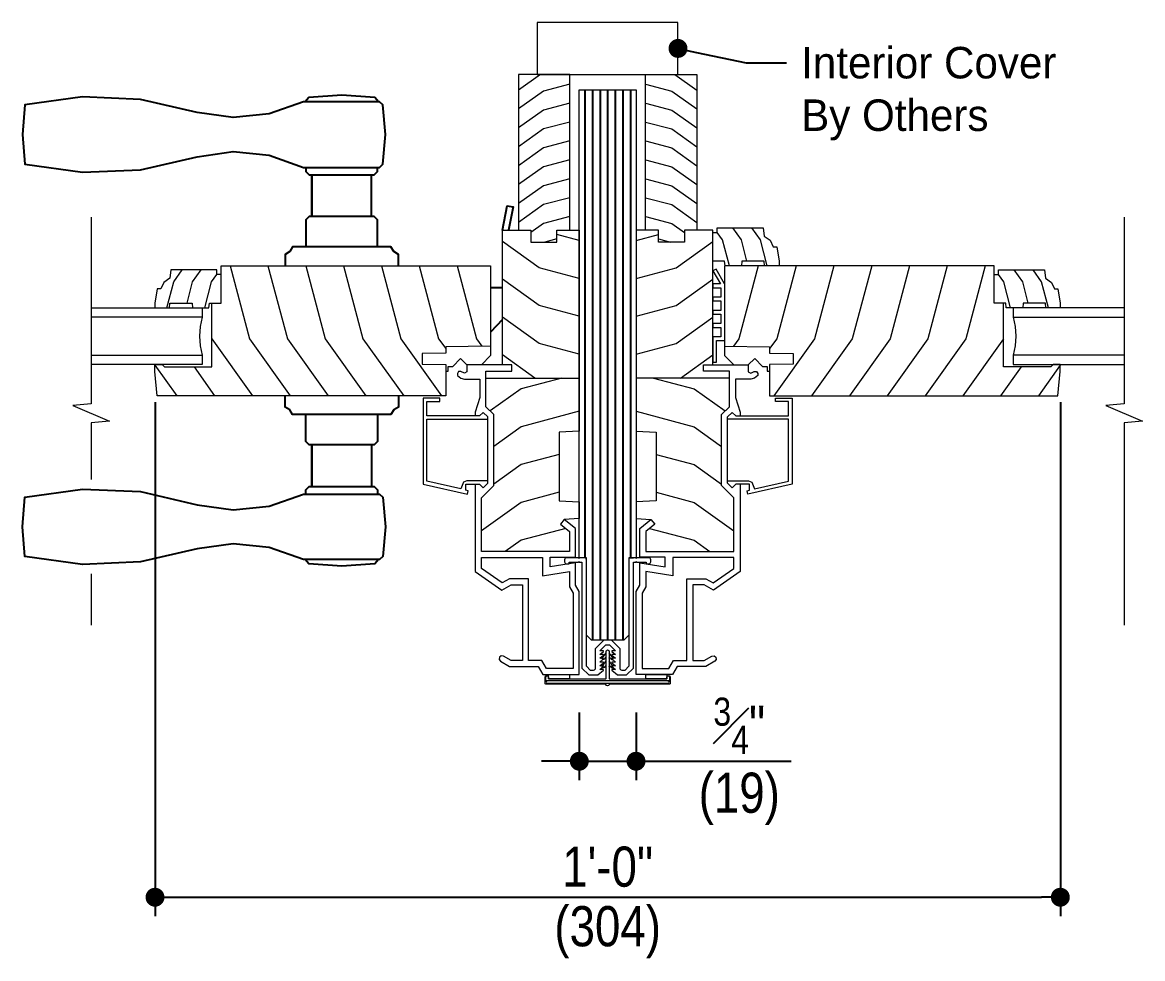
# Model space of a CAD drawing. Extents: x 0 to 204, y 0 to 88.
# Drawn here: x 115.23 to 130.04, y 65.59 to 77.96 of the extents above; entities that cross this region are included whole.
import ezdxf

# ---------------------------------------------------------------- set-up
doc = ezdxf.new("R2010")
doc.units = 0
doc.header["$LTSCALE"] = 6
doc.header["$MEASUREMENT"] = 0
doc.layers.get('0').update_dxf_attribs({"linetype": 'CONTINUOUS'})
doc.layers.get('Defpoints').update_dxf_attribs({"linetype": 'CONTINUOUS'})
for name, color, linetype in [('A-ANNO-DIMS', 3, 'CONTINUOUS'), ('A-ANNO-TEXT', 4, 'CONTINUOUS'), ('A-DETL-MBND', 8, 'CONTINUOUS')]:
    doc.layers.add(name, color=color, linetype=linetype)
doc.layers.add('A-DETL-MCUT', color=6, linetype='CONTINUOUS', lineweight=20)
doc.layers.add('A-DETL-PATT', color=8, linetype='CONTINUOUS', lineweight=5)
doc.styles.add('ADF Text', font='FRABK.TTF', dxfattribs={"width": 0.85})
doc.dimstyles.new('1 1_2 inches equals 1 foot', dxfattribs={"dimtxt": 0.53125, "dimasz": 0.25, "dimexe": 0.25, "dimexo": 0.5, "dimgap": 0.125, "dimtad": 1, "dimdec": 6, "dimzin": 3, "dimdsep": 46, "dimlunit": 4, "dimtxsty": 'ADF Text', "dimblk": 'DOT', "dimcen": 0, "dimclrd": 256, "dimclre": 256, "dimclrt": 256, "dimadec": 0, "dimazin": 0, "dimtfac": 0.7, "dimtdec": 6, "dimtix": 1, "dimtmove": 0, "dimatfit": 0, "dimldrblk": 'DOT', "dimfxl": 0, "dimfrac": 1, "dimtolj": 1, "dimtzin": 4, "dimlwd": -1, "dimlwe": -1, "dimarcsym": 0})

# ---------------------------------------------------------------- blocks, each defined once
blk = doc.blocks.new('Breakline With Space 1')
at = {"layer": 'A-DETL-MCUT'}
for points in [[(0, 2.593), (0, 0.124), (-0.244, 0.102), (0.244, -0.102), (0, -0.124), (0, -0.876)], [(0, -2.123), (0, -2.802)]]:
    blk.add_lwpolyline(points, dxfattribs=at)
blk = doc.blocks.new('400 Series Doors 6.5625 LVL')
at = {"layer": 'A-DETL-MBND'}
for p, q in [((0, 0.3), (-6.187, 0.3)), ((0, 0.2), (-7.275, 0.2)), ((0, 0.1), (-7.275, 0.1)), ((0, 0), (-7.275, 0)), ((0, -0.1), (-7.275, -0.1)), ((0, -0.2), (-7.275, -0.2)), ((0, -0.3), (-6.187, -0.3))]:
    blk.add_line(p, q, dxfattribs=at)
at = {"layer": 'A-DETL-MCUT'}
blk.add_line((-7.814, -0.796), (-7.814, -0.811), dxfattribs=at)
for points in [[(-7.766, -0.781, -1), (-7.766, -0.828), (-7.849, -0.828, -0.414214), (-7.856, -0.821), (-7.856, -0.029, 0.346802), (-7.862, -0.022, -0.78843), (-7.862, 0.022, 0.346802), (-7.856, 0.029), (-7.856, 0.821, -0.414214), (-7.849, 0.828), (-7.766, 0.828, -1), (-7.766, 0.781)], [(-7.623, 0.02, 0.667674), (-7.62, 0.033), (-7.637, 0.045, -1), (-7.62, 0.069), (-7.551, 0.02)], [(-7.514, 0.02, 0.667674), (-7.511, 0.033), (-7.528, 0.045, -1), (-7.511, 0.069), (-7.442, 0.02)], [(-7.623, -0.02, -0.667674), (-7.62, -0.033), (-7.637, -0.045, 1), (-7.62, -0.069), (-7.551, -0.02)], [(-7.514, -0.02, -0.667674), (-7.511, -0.033), (-7.528, -0.045, 1), (-7.511, -0.069), (-7.442, -0.02)]]:
    blk.add_lwpolyline(points, format="xyb", dxfattribs=at)
for points in [[(-7.815, -0.796), (-7.815, 0.797, 1), (-7.846, 0.797), (-7.846, -0.796, 1)], [(-7.766, -0.781, -1), (-7.766, -0.818), (-7.808, -0.818, -0.414214), (-7.814, -0.811), (-7.814, 0.811, -0.414214), (-7.807, 0.818), (-7.766, 0.818, -1), (-7.766, 0.781), (-7.789, 0.781), (-7.789, 0.027, 0.414214), (-7.782, 0.02), (-7.426, 0.02, -1), (-7.426, -0.02), (-7.782, -0.02, 0.414214), (-7.789, -0.027), (-7.789, -0.781), (-7.785, -0.781)], [(-6.212, 0.28, 0.414214), (-6.187, 0.305), (-6.187, 0.375), (-6.197, 0.375), (-6.187, 0.387), (-6.187, 0.545, 0.414214), (-6.212, 0.57), (-6.242, 0.57, 0.414214), (-6.267, 0.545), (-6.267, 0.51), (-6.247, 0.51), (-6.247, 0.387), (-6.237, 0.375), (-6.247, 0.375), (-6.247, 0.34), (-7.646, 0.34), (-7.736, 0.25), (-7.736, 0.128), (-7.675, 0.057, 0.69689), (-7.666, 0.06), (-7.666, 0.105), (-7.625, 0.057, 0.69689), (-7.616, 0.06), (-7.616, 0.105), (-7.575, 0.057, 0.69689), (-7.566, 0.06), (-7.566, 0.105), (-7.525, 0.057, 0.69689), (-7.516, 0.06), (-7.516, 0.105), (-7.475, 0.057, 0.69689), (-7.466, 0.06), (-7.466, 0.105), (-7.425, 0.057, 0.69689), (-7.416, 0.06), (-7.416, 0.105), (-7.336, 0.025), (-7.336, -0.025), (-7.416, -0.105), (-7.416, -0.06, 0.69689), (-7.425, -0.057), (-7.466, -0.105), (-7.466, -0.06, 0.69689), (-7.475, -0.057), (-7.516, -0.105), (-7.516, -0.06, 0.69689), (-7.525, -0.057), (-7.566, -0.105), (-7.566, -0.06, 0.69689), (-7.575, -0.057), (-7.616, -0.105), (-7.616, -0.06, 0.69689), (-7.625, -0.057), (-7.666, -0.105), (-7.666, -0.06, 0.69689), (-7.675, -0.057), (-7.736, -0.128), (-7.736, -0.25), (-7.646, -0.34), (-6.247, -0.34), (-6.247, -0.375), (-6.237, -0.375), (-6.247, -0.387), (-6.247, -0.51), (-6.267, -0.51), (-6.267, -0.545, 0.414214), (-6.242, -0.57), (-6.212, -0.57, 0.414214), (-6.187, -0.545), (-6.187, -0.387), (-6.197, -0.375), (-6.187, -0.375), (-6.187, -0.305, 0.414214), (-6.212, -0.28), (-7.621, -0.28), (-7.676, -0.225), (-7.676, -0.19, -0.414214), (-7.651, -0.165), (-7.391, -0.165), (-7.276, -0.05), (-7.276, 0.05), (-7.391, 0.165), (-7.651, 0.165, -0.414214), (-7.676, 0.19), (-7.676, 0.225), (-7.621, 0.28)]]:
    blk.add_lwpolyline(points, format="xyb", close=True, dxfattribs=at)
for points in [[(-7.731, 0.506), (-7.789, 0.506), (-7.789, 0.781), (-7.731, 0.781)], [(-6.187, 0.278), (-6.187, 0.375), (0, 0.375), (0, -0.375), (-6.187, -0.375), (-6.187, -0.278), (-7.212, -0.278), (-7.275, -0.215), (-7.275, 0.215), (-7.212, 0.278)], [(-7.731, -0.781), (-7.789, -0.781), (-7.789, -0.506), (-7.731, -0.506)]]:
    blk.add_lwpolyline(points, close=True, dxfattribs=at)
blk.add_lwpolyline([(-6.187, -0.28), (-6.187, -0.34)], dxfattribs=at)
blk = doc.blocks.new('400 Series DHG EJ')
at = {"layer": 'A-DETL-MCUT'}
blk.add_lwpolyline([(2.061, -0.165), (0, -0.165), (0, 0), (-0.156, 0), (-0.156, 0.342), (0, 0.342), (0, 0.515), (2.061, 0.515)], close=True, dxfattribs=at)
at = {"layer": 'A-DETL-PATT'}
for points in [[(0.18, 0.515), (0.089, 0.165), (-0.029, 0)], [(0.428, 0.515), (0.339, 0.165), (0.103, -0.165)], [(0.679, 0.515), (0.589, 0.165), (0.353, -0.165)], [(0.93, 0.515), (0.839, 0.165), (0.603, -0.165)], [(1.18, 0.515), (1.089, 0.165), (0.853, -0.165)], [(1.43, 0.515), (1.339, 0.165), (1.103, -0.165)], [(1.68, 0.515), (1.589, 0.165), (1.353, -0.165)], [(1.93, 0.515), (1.839, 0.165), (1.603, -0.165)], [(-0.115, 0.342), (-0.156, 0.184)], [(2.061, 0.125), (1.853, -0.165)]]:
    blk.add_lwpolyline(points, dxfattribs=at)
blk = doc.blocks.new('3_4 Glass-flat-4')
at = {"layer": 'A-DETL-MCUT'}
for p, q in [((0, -0.125), (1.469, -0.125)), ((1.469, -0.625), (0, -0.625))]:
    blk.add_line(p, q, dxfattribs=at)
blk.add_lwpolyline([(1.469, 0), (0, 0), (0, -0.125), (0.027, -0.247), (0.036, -0.375), (0.027, -0.503), (0, -0.625), (0, -0.75), (1.469, -0.75)], dxfattribs=at)
at = {"layer": 'A-DETL-MCUT', "const_width": 0.0000001}
for points in [[(0.186, -0.625), (0.186, -0.586), (0.067, -0.538), (0.067, -0.212), (0.186, -0.164), (0.186, -0.125)], [(0.375, -0.125), (0.375, -0.625)]]:
    blk.add_lwpolyline(points, dxfattribs=at)
blk = doc.blocks.new('400 Series Door Glass Stop-flat-5')
at = {"layer": 'A-DETL-MCUT'}
blk.add_lwpolyline([(0.758, -0.102), (0.797, -0.19), (0.844, -0.19), (0.875, -0.376), (0.875, -0.438), (0.684, -0.438), (0.679, -0.376), (0.383, -0.376), (0.378, -0.438), (0.161, -0.438), (0.156, -0.376), (0, -0.376), (0, 0), (0.057, 0), (0.057, 0.062), (0.667, 0.062), (0.677, -0.048), (0.758, -0.102)], dxfattribs=at)
at = {"layer": 'A-DETL-PATT'}
for points in [[(0.218, -0.438), (0.128, -0.097), (0.057, 0.002)], [(0.451, -0.376), (0.378, -0.097), (0.264, 0.062)], [(0.718, -0.438), (0.628, -0.097), (0.514, 0.062)]]:
    blk.add_lwpolyline(points, dxfattribs=at)
blk = doc.blocks.new('400 Series Inswing Stile Rail')
at = {"layer": 'A-DETL-MCUT'}
blk.add_lwpolyline([(3.688, -1.337), (3.688, -0.494), (3.563, -0.494), (3.563, 0), (0, 0), (0, -1.063), (0.594, -1.073), (0.594, -1.157), (0.907, -1.162), (0.907, -1.301), (0.594, -1.306), (0.594, -1.719), (4.407, -1.719), (4.438, -1.4), (4.438, -1.306), (4.344, -1.306), (4.313, -1.337)], close=True, dxfattribs=at)
blk.add_lwpolyline([(0, -1.063), (0, -1.188), (0.123, -1.313), (0.313, -1.313), (0.398, -1.227), (0.5, -1.331), (0.563, -1.331), (0.563, -1.393), (0.594, -1.393)], dxfattribs=at)
at = {"layer": 'A-DETL-PATT'}
for points in [[(0.444, 0), (0.188, -0.965), (0.117, -1.065)], [(0.944, 0), (0.688, -0.965), (0.594, -1.097)], [(1.444, 0), (1.188, -0.965), (0.649, -1.719)], [(1.944, 0), (1.688, -0.965), (1.149, -1.719)], [(2.444, 0), (2.188, -0.965), (1.649, -1.719)], [(2.944, 0), (2.688, -0.965), (2.149, -1.719)], [(3.444, 0), (3.188, -0.965), (2.649, -1.719)], [(3.688, -0.965), (3.149, -1.719)], [(4.438, -1.315), (4.149, -1.719)], [(3.922, -1.337), (3.649, -1.719)]]:
    blk.add_lwpolyline(points, dxfattribs=at)
at = {"layer": 'A-DETL-MCUT'}
for name, p in [('400 Series Door Glass Stop-flat-5', (3.563, -0.118)), ('3_4 Glass-flat-4', (3.813, -0.556))]:
    blk.add_blockref(name, p, dxfattribs=at)
blk = doc.blocks.new('400 Series Stile Rail-flat-2')
at = {"layer": 'A-DETL-MCUT'}
for points in [[(-0.156, -1.313), (-0.156, 0.469), (-0.532, 0.469), (-0.532, 0.313), (-0.874, 0.313), (-0.874, 0.469), (-1.172, 0.469), (-1.172, -2.186), (-0.906, -2.2), (-0.906, -3.107), (-1.172, -3.121), (-1.172, -3.341), (-0.974, -3.356)], [(0.203, -2.89), (0.203, -4.044), (-0.148, -4.289), (-0.27, -4.219), (-0.422, -4.219), (-0.422, -5.219), (-0.27, -5.219), (-0.171, -5.162), (-0.14, -5.157), (-0.115, -5.176), (-0.112, -5.207), (-0.131, -5.231), (-0.248, -5.299), (-0.629, -5.299), (-0.691, -5.406), (-1.172, -5.406), (-1.172, -4.309), (-1.122, -4.223), (-1.122, -3.929), (-0.785, -3.982), (-0.785, -3.855), (-1.122, -3.855), (-1.122, -3.475), (-0.974, -3.356), (-0.924, -3.419), (-1.042, -3.513), (-1.042, -3.779), (0.123, -3.779), (0.123, -3.071), (-0.041, -2.908), (-0.041, -1.967), (0.063, -1.864), (0.063, -1.393), (-0.281, -1.393), (-0.281, -1.313), (0.313, -1.313), (0.313, -1.403), (0.347, -1.423), (0.392, -1.397), (0.423, -1.397), (0.438, -1.424), (0.438, -1.452), (0.393, -1.489), (0.344, -1.5), (0.143, -1.5), (0.143, -1.744), (0.203, -1.938), (0.203, -1.984)], [(0.063, -1.487), (-1.172, -1.487)], [(0.039, -2.843), (0.315, -2.843), (0.358, -2.861), (0.394, -2.951), (0.844, -2.85), (0.844, -2.031), (0.039, -2.031), (0.039, -2), (0.101, -1.939), (0.146, -1.984), (0.844, -1.984), (0.844, -1.797), (0.672, -1.797), (0.672, -1.75), (0.891, -1.75), (0.891, -2.887), (0.307, -3.019), (0.298, -2.976), (0.328, -2.969), (0.328, -2.89), (0.146, -2.89), (0.101, -2.936), (0.039, -2.875), (0.039, -2.031)]]:
    blk.add_lwpolyline(points, dxfattribs=at)
blk.add_lwpolyline([(-0.675, -5.219), (-0.502, -5.219), (-0.502, -4.139), (-0.248, -4.139), (-0.152, -4.195), (0.123, -4.002), (0.123, -3.859), (-0.685, -3.859), (-0.685, -4.099), (-1.042, -4.043), (-1.042, -4.244), (-1.092, -4.331), (-1.092, -5.326), (-0.737, -5.326)], close=True, dxfattribs=at)
at = {"layer": 'A-DETL-PATT'}
for points in [[(-1.172, 0.332), (-0.874, 0.411)], [(-1.172, -0.168), (-0.643, -0.028), (-0.156, 0.32)], [(-1.172, -0.668), (-0.643, -0.528), (-0.156, -0.18)], [(-1.172, -1.168), (-0.643, -1.028), (-0.156, -0.68)], [(-0.585, -1.487), (-0.156, -1.18)], [(-0.94, -1.487), (-0.404, -1.629), (0.005, -1.921)], [(-1.172, -1.925), (-0.404, -2.129), (-0.041, -2.389)], [(-0.906, -2.496), (-0.404, -2.629), (-0.041, -2.889)], [(-0.906, -2.996), (-0.404, -3.129), (0.123, -3.506)], [(-0.992, -3.473), (-0.404, -3.629), (-0.194, -3.779)]]:
    blk.add_lwpolyline(points, dxfattribs=at)
at = {"layer": 'A-DETL-MCUT'}
blk.add_blockref('400 Series Inswing Stile Rail', (0, 0), dxfattribs=at)
blk = doc.blocks.new('400 Series Door Glass Stop-flat-6')
at = {"layer": 'A-DETL-MCUT'}
blk.add_lwpolyline([(0.758, -0.102), (0.797, -0.19), (0.844, -0.19), (0.875, -0.376), (0.875, -0.438), (0.684, -0.438), (0.679, -0.376), (0.383, -0.376), (0.378, -0.438), (0.161, -0.438), (0.156, -0.376), (0, -0.376), (0, 0), (0.057, 0), (0.057, 0.062), (0.667, 0.062), (0.677, -0.048), (0.758, -0.102)], dxfattribs=at)
at = {"layer": 'A-DETL-PATT'}
for points in [[(0.218, -0.438), (0.128, -0.097), (0.057, 0.002)], [(0.451, -0.376), (0.378, -0.097), (0.264, 0.062)], [(0.718, -0.438), (0.628, -0.097), (0.514, 0.062)]]:
    blk.add_lwpolyline(points, dxfattribs=at)
blk = doc.blocks.new('400 Series Inswing Door Stat. Frame-flat-1')
at = {"layer": 'A-DETL-MCUT'}
blk.add_lwpolyline([(1.172, -0.709), (1.059, -0.513), (1.016, -0.538), (1.115, -0.71), (1.016, -0.71), (1.016, -0.76), (1.123, -0.76), (1.123, -0.885), (1.016, -0.885), (1.016, -0.935), (1.123, -0.935), (1.123, -1.06), (1.016, -1.06), (1.016, -1.11), (1.123, -1.11), (1.123, -1.235), (1.016, -1.235), (1.016, -1.285), (1.123, -1.285), (1.123, -1.41), (1.016, -1.41), (1.016, -1.745), (1.066, -1.745), (1.066, -1.46), (1.172, -1.46)], dxfattribs=at)
for name, p in [('400 Series Stile Rail-flat-2', (1.172, -0.469)), ('400 Series Door Glass Stop-flat-6', (1.016, -0.031))]:
    blk.add_blockref(name, p, dxfattribs=at)
blk = doc.blocks.new('Breakline 1')
at = {"layer": 'A-DETL-MCUT'}
blk.add_lwpolyline([(2.593, 0), (0.124, 0), (0.102, 0.244), (-0.102, -0.244), (-0.124, 0), (-2.802, 0)], dxfattribs=at)
blk = doc.blocks.new('_DOT')
at = {"color": 0, "linetype": 'ByBlock'}
blk.add_line((-0.5, 0), (-1, 0), dxfattribs=at)
at = {"color": 0, "linetype": 'ByBlock', "const_width": 0.5}
blk.add_lwpolyline([(-0.25, 0, 1), (0.25, 0, 1)], format="xyb", close=True, dxfattribs=at)
blk = doc.blocks.new('*D112')
at = {"layer": 'A-ANNO-DIMS', "linetype": 'ByBlock', "transparency": 16777216}
for p, q in [((122.589, 68.841), (122.589, 67.945)), ((123.339, 68.841), (123.339, 67.945)), ((122.339, 68.195), (122.089, 68.195)), ((122.589, 68.195), (123.339, 68.195)), ((123.589, 68.195), (125.39, 68.195))]:
    blk.add_line(p, q, dxfattribs=at)
at = {"layer": 'Defpoints', "color": 0, "transparency": 16777216}
for p in [(122.589, 69.341), (123.339, 69.341), (123.339, 68.195)]:
    blk.add_point(p, dxfattribs=at)
at = {"layer": 'A-ANNO-DIMS', "transparency": 16777216, "xscale": 0.25, "yscale": 0.25, "zscale": 0.25}
blk.add_blockref('_DOT', (122.589, 68.195), dxfattribs=at)
at = {"layer": 'A-ANNO-DIMS', "transparency": 16777216, "xscale": 0.25, "yscale": 0.25, "zscale": 0.25, "rotation": 180}
blk.add_blockref('_DOT', (123.339, 68.195), dxfattribs=at)
at = {"layer": 'A-ANNO-DIMS', "transparency": 16777216, "insert": (124.704, 68.195), "char_height": 0.53125, "attachment_point": 5, "style": 'ADF Text'}
blk.add_mtext('\\A1;{\\H0.700000x;\\S3#4;}"\\P\\f [;\\fFranklin Gothic Book;(19)\\f]', dxfattribs=at)
blk = doc.blocks.new('*D113')
at = {"layer": 'A-ANNO-DIMS', "linetype": 'ByBlock', "transparency": 16777216}
for p, q in [((116.979, 72.941), (116.979, 66.147)), ((128.949, 72.941), (128.949, 66.147)), ((117.229, 66.397), (128.699, 66.397))]:
    blk.add_line(p, q, dxfattribs=at)
at = {"layer": 'Defpoints', "color": 0, "transparency": 16777216}
for p in [(116.979, 73.441), (128.949, 73.441), (128.949, 66.397)]:
    blk.add_point(p, dxfattribs=at)
at = {"layer": 'A-ANNO-DIMS', "transparency": 16777216, "xscale": 0.25, "yscale": 0.25, "zscale": 0.25, "rotation": 180}
blk.add_blockref('_DOT', (116.979, 66.397), dxfattribs=at)
at = {"layer": 'A-ANNO-DIMS', "transparency": 16777216, "xscale": 0.25, "yscale": 0.25, "zscale": 0.25}
blk.add_blockref('_DOT', (128.949, 66.397), dxfattribs=at)
at = {"layer": 'A-ANNO-DIMS', "transparency": 16777216, "attachment_point": 5, "style": 'ADF Text'}
for s, insert, char_height in [('\\A1;1\'-0"', (122.964, 66.798), 0.5312), ('\\A1;\\f [;\\fFranklin Gothic Book;(304)\\f]', (122.964, 65.934), 0.53125)]:
    blk.add_mtext(s, dxfattribs=dict(at, insert=insert, char_height=char_height))
blk = doc.blocks.new('400 Series Inswing Hinged Door Handle-flat-1')
at = {"layer": 'A-DETL-MBND'}
for p, q in [((1.574, -0.65), (1.574, -1.2)), ((2.364, -1.2), (2.364, -0.65))]:
    blk.add_line(p, q, dxfattribs=at)
for points in [[(1.219, 0), (1.219, -0.15), (1.281, -0.188), (1.319, -0.25), (2.619, -0.25), (2.657, -0.188), (2.719, -0.15), (2.719, 0)], [(1.494, -0.25), (1.494, -0.605), (1.539, -0.65), (2.399, -0.65), (2.444, -0.605), (2.444, -0.25)], [(1.574, -0.65), (1.574, -1.2)], [(2.364, -0.65), (2.364, -1.2)], [(2.444, -1.3), (2.444, -1.245), (2.399, -1.2), (1.539, -1.2), (1.494, -1.245), (1.494, -1.3)], [(1.484, -2.166), (1.532, -2.222), (1.969, -2.254), (2.406, -2.222), (2.454, -2.166)]]:
    blk.add_lwpolyline(points, dxfattribs=at)
blk.add_lwpolyline([(5.396, -1.235), (4.63, -1.268), (3.882, -1.441), (3.406, -1.508), (2.929, -1.46), (2.476, -1.3), (1.47, -1.3), (1.425, -1.341), (1.391, -1.733), (1.425, -2.125), (1.47, -2.166), (2.476, -2.166), (2.929, -2.006), (3.406, -1.958), (3.882, -2.025), (4.63, -2.198), (5.396, -2.231), (6.157, -2.125), (6.191, -1.733), (6.157, -1.341)], close=True, dxfattribs=at)
blk = doc.blocks.new('400 Series Inswing Hinged Door Handle-flat-2')
at = {"layer": 'A-DETL-MBND'}
for p, q in [((1.574, 0.65), (1.574, 1.2)), ((2.364, 1.2), (2.364, 0.65))]:
    blk.add_line(p, q, dxfattribs=at)
blk.add_lwpolyline([(5.396, 1.235), (4.63, 1.268), (3.882, 1.441), (3.406, 1.508), (2.929, 1.46), (2.476, 1.3), (1.47, 1.3), (1.425, 1.341), (1.391, 1.733), (1.425, 2.125), (1.47, 2.166), (2.476, 2.166), (2.929, 2.006), (3.406, 1.958), (3.882, 2.025), (4.63, 2.198), (5.396, 2.231), (6.157, 2.125), (6.191, 1.733), (6.157, 1.341)], close=True, dxfattribs=at)
for points in [[(1.484, 2.166), (1.532, 2.222), (1.969, 2.254), (2.406, 2.222), (2.454, 2.166)], [(2.444, 1.3), (2.444, 1.245), (2.399, 1.2), (1.539, 1.2), (1.494, 1.245), (1.494, 1.3)], [(1.574, 0.65), (1.574, 1.2)], [(2.364, 0.65), (2.364, 1.2)], [(1.494, 0.25), (1.494, 0.605), (1.539, 0.65), (2.399, 0.65), (2.444, 0.605), (2.444, 0.25)], [(1.219, 0), (1.219, 0.15), (1.281, 0.188), (1.319, 0.25), (2.619, 0.25), (2.657, 0.188), (2.719, 0.15), (2.719, 0)]]:
    blk.add_lwpolyline(points, dxfattribs=at)
blk = doc.blocks.new('3_4 Glass-flat-6')
at = {"layer": 'A-DETL-MCUT'}
for p, q in [((0, -0.125), (1.469, -0.125)), ((1.469, -0.625), (0, -0.625))]:
    blk.add_line(p, q, dxfattribs=at)
blk.add_lwpolyline([(1.469, 0), (0, 0), (0, -0.125), (0.027, -0.247), (0.036, -0.375), (0.027, -0.503), (0, -0.625), (0, -0.75), (1.469, -0.75)], dxfattribs=at)
at = {"layer": 'A-DETL-MCUT', "const_width": 0.0000001}
for points in [[(0.186, -0.625), (0.186, -0.586), (0.067, -0.538), (0.067, -0.212), (0.186, -0.164), (0.186, -0.125)], [(0.375, -0.125), (0.375, -0.625)]]:
    blk.add_lwpolyline(points, dxfattribs=at)
blk = doc.blocks.new('400 Series Door Glass Stop-flat-9')
at = {"layer": 'A-DETL-MCUT'}
blk.add_lwpolyline([(0.758, -0.102), (0.797, -0.19), (0.844, -0.19), (0.875, -0.376), (0.875, -0.438), (0.684, -0.438), (0.679, -0.376), (0.383, -0.376), (0.378, -0.438), (0.161, -0.438), (0.156, -0.376), (0, -0.376), (0, 0), (0.057, 0), (0.057, 0.062), (0.667, 0.062), (0.677, -0.048), (0.758, -0.102)], dxfattribs=at)
at = {"layer": 'A-DETL-PATT'}
for points in [[(0.218, -0.438), (0.128, -0.097), (0.057, 0.002)], [(0.451, -0.376), (0.378, -0.097), (0.264, 0.062)], [(0.718, -0.438), (0.628, -0.097), (0.514, 0.062)]]:
    blk.add_lwpolyline(points, dxfattribs=at)
blk = doc.blocks.new('400 Series Stile Rail-flat-4')
at = {"layer": 'A-DETL-MCUT'}
for p, q in [((0, -1.063), (0, -1.188)), ((0, -1.188), (0.123, -1.313)), ((0.313, -1.313), (0.398, -1.227)), ((0.5, -1.331), (0.398, -1.227)), ((0.563, -1.331), (0.5, -1.331)), ((0.563, -1.393), (0.563, -1.331)), ((0.594, -1.393), (0.563, -1.393))]:
    blk.add_line(p, q, dxfattribs=at)
for points in [[(-0.156, -1.313), (-0.156, 0.469), (-0.532, 0.469), (-0.532, 0.313), (-0.874, 0.313), (-0.874, 0.469), (-1.172, 0.469), (-1.172, -2.186), (-0.906, -2.2), (-0.906, -3.107), (-1.172, -3.121), (-1.172, -3.341), (-0.974, -3.356)], [(0.203, -2.89), (0.203, -4.044), (-0.148, -4.289), (-0.27, -4.219), (-0.422, -4.219), (-0.422, -5.219), (-0.27, -5.219), (-0.171, -5.162), (-0.14, -5.157), (-0.115, -5.176), (-0.112, -5.207), (-0.131, -5.231), (-0.248, -5.299), (-0.629, -5.299), (-0.691, -5.406), (-1.172, -5.406), (-1.172, -4.309), (-1.122, -4.223), (-1.122, -3.929), (-0.785, -3.982), (-0.785, -3.855), (-1.122, -3.855), (-1.122, -3.475), (-0.974, -3.356), (-0.924, -3.419), (-1.042, -3.513), (-1.042, -3.779), (0.123, -3.779), (0.123, -3.071), (-0.041, -2.908), (-0.041, -1.967), (0.063, -1.864), (0.063, -1.393), (-0.281, -1.393), (-0.281, -1.313), (0.313, -1.313), (0.313, -1.403), (0.347, -1.423), (0.392, -1.397), (0.423, -1.397), (0.438, -1.424), (0.438, -1.452), (0.393, -1.489), (0.344, -1.5), (0.143, -1.5), (0.143, -1.744), (0.203, -1.938), (0.203, -1.984)], [(0.063, -1.487), (-1.172, -1.487)], [(0.039, -2.843), (0.315, -2.843), (0.358, -2.861), (0.394, -2.951), (0.844, -2.85), (0.844, -2.031), (0.039, -2.031), (0.039, -2), (0.101, -1.939), (0.146, -1.984), (0.844, -1.984), (0.844, -1.797), (0.672, -1.797), (0.672, -1.75), (0.891, -1.75), (0.891, -2.887), (0.307, -3.019), (0.298, -2.976), (0.328, -2.969), (0.328, -2.89), (0.146, -2.89), (0.101, -2.936), (0.039, -2.875), (0.039, -2.031)]]:
    blk.add_lwpolyline(points, dxfattribs=at)
for points in [[(3.688, -1.337), (3.688, -0.494), (3.563, -0.494), (3.563, 0), (0, 0), (0, -1.063), (0.594, -1.073), (0.594, -1.157), (0.907, -1.162), (0.907, -1.301), (0.594, -1.306), (0.594, -1.719), (4.407, -1.719), (4.438, -1.4), (4.438, -1.306), (4.344, -1.306), (4.313, -1.337)], [(-0.675, -5.219), (-0.502, -5.219), (-0.502, -4.139), (-0.248, -4.139), (-0.152, -4.195), (0.123, -4.002), (0.123, -3.859), (-0.685, -3.859), (-0.685, -4.099), (-1.042, -4.043), (-1.042, -4.244), (-1.092, -4.331), (-1.092, -5.326), (-0.737, -5.326)]]:
    blk.add_lwpolyline(points, close=True, dxfattribs=at)
at = {"layer": 'A-DETL-PATT'}
for points in [[(-1.172, 0.332), (-0.874, 0.411)], [(-1.172, -0.168), (-0.643, -0.028), (-0.156, 0.32)], [(0.444, 0), (0.188, -0.965), (0.117, -1.065)], [(0.944, 0), (0.688, -0.965), (0.594, -1.097)], [(1.444, 0), (1.188, -0.965), (0.649, -1.719)], [(1.944, 0), (1.688, -0.965), (1.149, -1.719)], [(2.444, 0), (2.188, -0.965), (1.649, -1.719)], [(2.944, 0), (2.688, -0.965), (2.149, -1.719)], [(3.444, 0), (3.188, -0.965), (2.649, -1.719)], [(-1.172, -0.668), (-0.643, -0.528), (-0.156, -0.18)], [(-1.172, -1.168), (-0.643, -1.028), (-0.156, -0.68)], [(3.688, -0.965), (3.149, -1.719)], [(-0.585, -1.487), (-0.156, -1.18)], [(4.438, -1.315), (4.149, -1.719)], [(3.922, -1.337), (3.649, -1.719)], [(-0.94, -1.487), (-0.404, -1.629), (0.005, -1.921)], [(-1.172, -1.925), (-0.404, -2.129), (-0.041, -2.389)], [(-0.906, -2.496), (-0.404, -2.629), (-0.041, -2.889)], [(-0.906, -2.996), (-0.404, -3.129), (0.123, -3.506)], [(-0.992, -3.473), (-0.404, -3.629), (-0.194, -3.779)]]:
    blk.add_lwpolyline(points, dxfattribs=at)
at = {"layer": 'A-DETL-MCUT'}
for name, p in [('400 Series Door Glass Stop-flat-9', (3.563, -0.118)), ('3_4 Glass-flat-6', (3.813, -0.556))]:
    blk.add_blockref(name, p, dxfattribs=at)
blk = doc.blocks.new('400 Inswing Lock Jamb Flangless')
at = {"layer": 'A-DETL-MBND'}
for points in [[(-1.016, 0), (-0.953, 0.324), (-0.874, 0.309), (-0.934, 0)], [(-1.016, -0.762), (-1.172, -0.762)], [(-1.016, -1.179), (-1.172, -1.348)]]:
    blk.add_lwpolyline(points, dxfattribs=at)
at = {"layer": 'A-DETL-MCUT', "xscale": -1}
for name, p in [('400 Series Inswing Hinged Door Handle-flat-2', (-1.172, -0.469)), ('400 Series Stile Rail-flat-4', (-1.172, -0.469)), ('400 Series Inswing Hinged Door Handle-flat-1', (-1.172, -2.188))]:
    blk.add_blockref(name, p, dxfattribs=at)
blk = doc.blocks.new('400 Series Interior Casing 26')
at = {"layer": 'A-DETL-MCUT', "color": 145}
blk.add_lwpolyline([(0, 0.688), (-1.86, 0.688), (-1.86, 0), (0, 0)], close=True, dxfattribs=at)
blk = doc.blocks.new('400s LVL Interior Cover By Others')
at = {"layer": 'A-ANNO-TEXT', "color": 145}
for p, q in [((2.086, -0.396), (2.742, -0.535)), ((2.742, -0.535), (3.276, -0.535))]:
    blk.add_line(p, q, dxfattribs=at)
at = {"layer": 'A-ANNO-TEXT', "color": 145, "xscale": 0.2499999999999997, "yscale": 0.2499999999999997, "zscale": 0.2499999999999997, "rotation": 168.0428150703033}
blk.add_blockref('_DOT', (1.842, -0.344), dxfattribs=at)
at = {"layer": 'A-ANNO-TEXT', "color": 145, "insert": (3.47, -0.324), "char_height": 0.41667, "width": 5.27451, "attachment_point": 1, "style": 'ADF Text'}
blk.add_mtext('\\pi-1.25,l1.25,t1.25;{\\W1;Interior Cover\\PBy Others}', dxfattribs=at)

msp = doc.modelspace()

# ---------------------------------------------------------------- block references
at = {"layer": 'A-ANNO-TEXT'}
for name, p in [('400s LVL Interior Cover By Others', (122.0520745, 77.9644472)), ('400 Inswing Lock Jamb Flangless', (122.5887564, 75.2164472))]:
    msp.add_blockref(name, p, dxfattribs=at)
at = {"layer": 'A-DETL-MBND', "rotation": 90}
msp.add_blockref('400 Series Doors 6.5625 LVL', (122.9637564, 77.0724472), dxfattribs=at)
at = {"layer": 'A-DETL-MCUT'}
for name, p in [('400 Series Interior Casing 26', (123.8937564, 77.2769472)), ('Breakline With Space 1', (116.1348204, 72.7950085)), ('400 Series Inswing Door Stat. Frame-flat-1', (123.3387564, 75.2164472))]:
    msp.add_blockref(name, p, dxfattribs=at)
at = {"layer": 'A-DETL-MCUT', "xscale": -1, "rotation": 270}
msp.add_blockref('400 Series DHG EJ', (121.9487564, 75.2164472), dxfattribs=at)
at = {"layer": 'A-DETL-MCUT', "rotation": 90}
for name, p in [('400 Series DHG EJ', (123.9787564, 75.2164472)), ('Breakline 1', (129.7926925, 72.7950085))]:
    msp.add_blockref(name, p, dxfattribs=at)

# ---------------------------------------------------------------- dimensions: what is measured, and where the dimension line sits
at = {"layer": 'A-ANNO-DIMS'}
dim = msp.add_linear_dim(base=(128.9487564, 66.3966269), p1=(116.9787564, 73.4414472), p2=(128.9487564, 73.4414472), dimstyle='1 1_2 inches equals 1 foot', override={"dimdec": 4, "dimpost": '\\X\\f'}, dxfattribs=at)
dim.commit()
dim.dimension.update_dxf_attribs({"geometry": '*D113', "text_midpoint": (122.9637564, 66.3966269)})
dim = msp.add_linear_dim(base=(123.3387564, 68.1951269), p1=(122.5887564, 69.3414472), p2=(123.3387564, 69.3414472), dimstyle='1 1_2 inches equals 1 foot', override={"dimdec": 4, "dimpost": '\\X\\f'}, dxfattribs=at)
dim.commit()
dim.dimension.update_dxf_attribs({"geometry": '*D112', "text_midpoint": (124.7044879, 68.1951269), "dimtype": 160})

doc.saveas('drawing.dxf')
